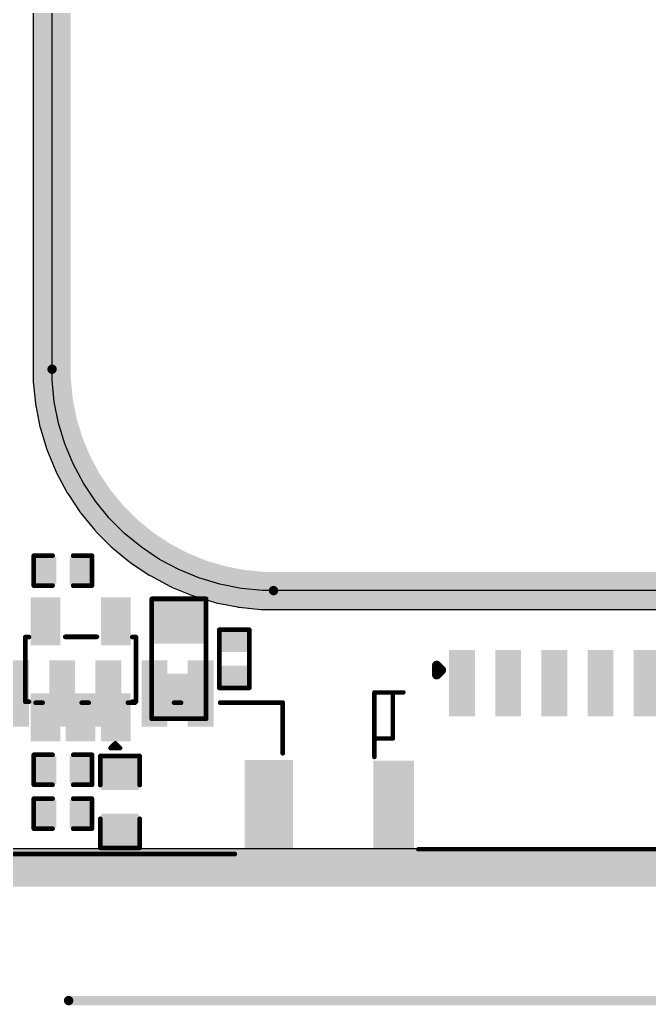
# Model space of a CAD drawing. Header units: inches. Extents: x -5 to 5450, y -4 to 5452.
# Drawn here: x 51.73 to 68.78, y -2.49 to 24.22 of the extents above; entities that cross this region are included whole.
import ezdxf

# ---------------------------------------------------------------- set-up
doc = ezdxf.new("R2010")
doc.units = ezdxf.units.IN
for name, color, linetype in [('Board_outline', 216, 'Continuous'), ('Bottom Layer', 5, 'Continuous'), ('Bottom Overlay', 54, 'Continuous'), ('Bottom Paste', 16, 'Continuous'), ('Bottom Solder', 6, 'Continuous'), ('Dimensions', 6, 'Continuous'), ('Ground', 76, 'Continuous'), ('Multi-Layer', 9, 'Continuous'), ('Power', 16, 'Continuous'), ('Top Layer', 1, 'Continuous'), ('Top Overlay', 2, 'Continuous'), ('Top Paste', 8, 'Continuous'), ('Top Solder', 216, 'Continuous')]:
    doc.layers.add(name, color=color, linetype=linetype)

# ---------------------------------------------------------------- blocks, each defined once
blk = doc.blocks.new('SOT_23_5_B_10')
at = {"layer": 'Bottom Layer'}
for points in [[(-1.85000011, 1.25000004), (-0.74999977, 1.25000004), (-0.74999977, 0.65000124), (-1.85000011, 0.65000124)], [(0.74999977, 1.25000004), (1.85000011, 1.25000004), (1.85000011, 0.65000124), (0.74999977, 0.65000124)], [(-1.85000011, 0.2999994), (-0.74999977, 0.2999994), (-0.74999977, -0.2999994), (-1.85000011, -0.2999994)], [(-1.85000011, -0.65000124), (-0.74999977, -0.65000124), (-0.74999977, -1.25000004), (-1.85000011, -1.25000004)], [(0.74999977, -0.65000124), (1.85000011, -0.65000124), (1.85000011, -1.25000004), (0.74999977, -1.25000004)]]:
    blk.add_hatch(color=5, dxfattribs=at).paths.add_polyline_path(points)
at = {"layer": 'Bottom Paste'}
for points in [[(-1.85000011, 1.25000004), (-0.74999977, 1.25000004), (-0.74999977, 0.65000124), (-1.85000011, 0.65000124)], [(0.74999977, 1.25000004), (1.85000011, 1.25000004), (1.85000011, 0.65000124), (0.74999977, 0.65000124)], [(-1.85000011, 0.2999994), (-0.74999977, 0.2999994), (-0.74999977, -0.2999994), (-1.85000011, -0.2999994)], [(-1.85000011, -0.65000124), (-0.74999977, -0.65000124), (-0.74999977, -1.25000004), (-1.85000011, -1.25000004)], [(0.74999977, -0.65000124), (1.85000011, -0.65000124), (1.85000011, -1.25000004), (0.74999977, -1.25000004)]]:
    blk.add_hatch(color=16, dxfattribs=at).paths.add_polyline_path(points)
at = {"layer": 'Bottom Solder'}
for points in [[(-1.95160011, 1.35160004), (-0.6483997699999999, 1.35160004), (-0.6483997699999999, 0.54840124), (-1.95160011, 0.54840124)], [(0.6483997699999999, 1.35160004), (1.95160011, 1.35160004), (1.95160011, 0.54840124), (0.6483997699999999, 0.54840124)], [(-1.95160011, 0.4015993999999999), (-0.6483997699999999, 0.4015993999999999), (-0.6483997699999999, -0.4015993999999999), (-1.95160011, -0.4015993999999999)], [(-1.95160011, -0.54840124), (-0.6483997699999999, -0.54840124), (-0.6483997699999999, -1.35160004), (-1.95160011, -1.35160004)], [(0.6483997699999999, -0.54840124), (1.95160011, -0.54840124), (1.95160011, -1.35160004), (0.6483997699999999, -1.35160004)]]:
    blk.add_hatch(color=6, dxfattribs=at).paths.add_polyline_path(points)
at = {"layer": 'Bottom Overlay', "const_width": 0.127}
for points in [[(-0.87900256, 1.4986), (-0.87900256, 1.3986002)], [(-0.87900256, 1.4986), (0.8735974400000001, 1.4986)], [(0.8735974400000001, 1.4986), (0.8735974400000001, 1.3986002)], [(0.88000078, 0.41800018), (0.88000078, -0.43999912)], [(-2.1336, -0.8128), (-2.1336, -1.0668)], [(-2.1336, -0.8128), (-2.0066, -0.9397999999999999)], [(-2.0066, -0.9397999999999999), (-2.1336, -1.0668)], [(-0.87900256, -1.3986002), (-0.87900256, -1.4986)], [(0.8735974400000001, -1.3986002), (0.8735974400000001, -1.4986)], [(-0.87900256, -1.4986), (0.8735974400000001, -1.4986)]]:
    blk.add_lwpolyline(points, dxfattribs=at)
at = {"layer": 'Bottom Overlay', "const_width": 0.0635}
for points in [[(-0.9107525599999998, 1.4986, 1), (-0.8472525599999999, 1.4986, 1)], [(-0.9107525599999998, 1.4986, 1), (-0.8472525599999999, 1.4986, 1)], [(-0.9107525599999998, 1.3986002, 1), (-0.8472525599999999, 1.3986002, 1)], [(0.84184744, 1.4986, 1), (0.9053474399999999, 1.4986, 1)], [(0.84184744, 1.4986, 1), (0.9053474399999999, 1.4986, 1)], [(0.84184744, 1.3986002, 1), (0.9053474399999999, 1.3986002, 1)], [(0.84825078, 0.41800018, 1), (0.91175078, 0.41800018, 1)], [(0.84825078, -0.43999912, 1), (0.91175078, -0.43999912, 1)], [(-2.16535, -0.8128, 1), (-2.10185, -0.8128, 1)], [(-2.16535, -0.8128, 1), (-2.10185, -0.8128, 1)], [(-2.16535, -1.0668, 1), (-2.10185, -1.0668, 1)], [(-2.16535, -1.0668, 1), (-2.10185, -1.0668, 1)], [(-2.03835, -0.9397999999999999, 1), (-1.97485, -0.9397999999999999, 1)], [(-2.03835, -0.9397999999999999, 1), (-1.97485, -0.9397999999999999, 1)], [(-0.9107525599999998, -1.3986002, 1), (-0.8472525599999999, -1.3986002, 1)], [(0.84184744, -1.3986002, 1), (0.9053474399999999, -1.3986002, 1)], [(-0.9107525599999998, -1.4986, 1), (-0.8472525599999999, -1.4986, 1)], [(-0.9107525599999998, -1.4986, 1), (-0.8472525599999999, -1.4986, 1)], [(0.84184744, -1.4986, 1), (0.9053474399999999, -1.4986, 1)], [(0.84184744, -1.4986, 1), (0.9053474399999999, -1.4986, 1)]]:
    blk.add_lwpolyline(points, format="xyb", close=True, dxfattribs=at)
blk = doc.blocks.new('RES_0805_B_33')
at = {"layer": 'Bottom Layer'}
for points in [[(-1.524, 0.635), (-0.508, 0.635), (-0.508, -0.635), (-1.524, -0.635)], [(0.508, 0.635), (1.524, 0.635), (1.524, -0.635), (0.508, -0.635)]]:
    blk.add_hatch(color=5, dxfattribs=at).paths.add_polyline_path(points)
at = {"layer": 'Bottom Paste'}
for points in [[(-1.524, 0.635), (-0.508, 0.635), (-0.508, -0.635), (-1.524, -0.635)], [(0.508, 0.635), (1.524, 0.635), (1.524, -0.635), (0.508, -0.635)]]:
    blk.add_hatch(color=16, dxfattribs=at).paths.add_polyline_path(points)
at = {"layer": 'Bottom Solder'}
for points in [[(-1.6256, 0.7366), (-0.4064, 0.7366), (-0.4064, -0.7366), (-1.6256, -0.7366)], [(0.4064, 0.7366), (1.6256, 0.7366), (1.6256, -0.7366), (0.4064, -0.7366)]]:
    blk.add_hatch(color=6, dxfattribs=at).paths.add_polyline_path(points)
at = {"layer": 'Bottom Overlay', "const_width": 0.127}
for points in [[(-1.6256, -0.7366), (-1.6256, 0.7366)], [(1.6256, 0.7366), (-1.6256, 0.7366)], [(1.6256, -0.7366), (1.6256, 0.7366)], [(1.6256, -0.7366), (-1.6256, -0.7366)]]:
    blk.add_lwpolyline(points, dxfattribs=at)
at = {"layer": 'Bottom Overlay', "const_width": 0.0635}
for points in [[(-1.65735, 0.7366, 1), (-1.59385, 0.7366, 1)], [(-1.65735, 0.7366, 1), (-1.59385, 0.7366, 1)], [(1.59385, 0.7366, 1), (1.65735, 0.7366, 1)], [(1.59385, 0.7366, 1), (1.65735, 0.7366, 1)], [(-1.65735, -0.7366, 1), (-1.59385, -0.7366, 1)], [(-1.65735, -0.7366, 1), (-1.59385, -0.7366, 1)], [(1.59385, -0.7366, 1), (1.65735, -0.7366, 1)], [(1.59385, -0.7366, 1), (1.65735, -0.7366, 1)]]:
    blk.add_lwpolyline(points, format="xyb", close=True, dxfattribs=at)
blk = doc.blocks.new('R___0402_B_49')
at = {"layer": 'Bottom Layer'}
for points in [[(-0.2413, 0.3175), (-0.2412999999999999, -0.3175), (-0.6985, -0.3175), (-0.6985, 0.3175)], [(0.6985, 0.3175), (0.6985, -0.3175), (0.2413, -0.3175), (0.2412999999999999, 0.3175)]]:
    blk.add_hatch(color=5, dxfattribs=at).paths.add_polyline_path(points)
at = {"layer": 'Bottom Paste'}
for points in [[(-0.2413, 0.3175), (-0.2412999999999999, -0.3175), (-0.6985, -0.3175), (-0.6985, 0.3175)], [(0.6985, 0.3175), (0.6985, -0.3175), (0.2413, -0.3175), (0.2412999999999999, 0.3175)]]:
    blk.add_hatch(color=16, dxfattribs=at).paths.add_polyline_path(points)
at = {"layer": 'Bottom Solder'}
for points in [[(-0.18629884, 0.37250116), (-0.1862988399999999, -0.37250116), (-0.75350116, -0.37250116), (-0.75350116, 0.37250116)], [(0.75350116, 0.37250116), (0.75350116, -0.37250116), (0.18629884, -0.37250116), (0.1862988399999999, 0.37250116)]]:
    blk.add_hatch(color=6, dxfattribs=at).paths.add_polyline_path(points)
at = {"layer": 'Bottom Overlay'}
for points, const_width in [([(-0.7874, 0.4064), (0.7874, 0.4064)], 0.127), ([(-0.7874, 0.4064), (-0.7874, -0.4064)], 0.127), ([(-0.8128, 0.4318), (0.8128, 0.4318)], 0.0032258), ([(0.7874, 0.4064), (0.7874, -0.4064)], 0.127), ([(-0.7874, -0.4064), (0.7874, -0.4064)], 0.127)]:
    blk.add_lwpolyline(points, dxfattribs=dict(at, const_width=const_width))
for points, const_width in [([(-0.8191499999999999, 0.4064, 1), (-0.7556499999999999, 0.4064, 1)], 0.0635), ([(-0.8191499999999999, 0.4064, 1), (-0.7556499999999999, 0.4064, 1)], 0.0635), ([(-0.81360518, 0.4318, 1), (-0.8119948199999999, 0.4318, 1)], 0.0016129), ([(0.7556499999999999, 0.4064, 1), (0.8191499999999999, 0.4064, 1)], 0.0635), ([(0.7556499999999999, 0.4064, 1), (0.8191499999999999, 0.4064, 1)], 0.0635), ([(0.8119948199999999, 0.4318, 1), (0.81360518, 0.4318, 1)], 0.0016129), ([(-0.8191499999999999, -0.4064, 1), (-0.7556499999999999, -0.4064, 1)], 0.0635), ([(-0.8191499999999999, -0.4064, 1), (-0.7556499999999999, -0.4064, 1)], 0.0635), ([(0.7556499999999999, -0.4064, 1), (0.8191499999999999, -0.4064, 1)], 0.0635), ([(0.7556499999999999, -0.4064, 1), (0.8191499999999999, -0.4064, 1)], 0.0635)]:
    blk.add_lwpolyline(points, format="xyb", close=True, dxfattribs=dict(at, const_width=const_width))
blk = doc.blocks.new('SM06B_GHS_TB_LF__SN__147')
at = {"layer": 'Top Layer'}
for points in [[(-3.4254694, 2.5994233), (-2.8254706, 2.5994233), (-2.8254706, 0.8994266999999999), (-3.4254694, 0.8994266999999999)], [(-2.1755354, 2.5994233), (-1.5755366, 2.5994233), (-1.5755366, 0.8994266999999999), (-2.1755354, 0.8994266999999999)], [(-0.9253473999999999, 2.5994233), (-0.3253486, 2.5994233), (-0.3253486, 0.8994266999999999), (-0.9253473999999999, 0.8994266999999999)], [(0.3245866, 2.5994233), (0.9245854, 2.5994233), (0.9245854, 0.8994266999999999), (0.3245866, 0.8994266999999999)], [(1.5745206, 2.5994233), (2.1745194, 2.5994233), (2.1745194, 0.8994266999999999), (1.5745206, 0.8994266999999999)], [(2.8244546, 2.5994233), (3.4244534, 2.5994233), (3.4244534, 0.8994266999999999), (2.8244546, 0.8994266999999999)], [(-5.474589, -0.3989197), (-4.474590999999999, -0.3989197), (-4.474590999999999, -3.0989143), (-5.474589, -3.0989143)], [(4.474590999999999, -0.3994277), (5.474589, -0.3994277), (5.474589, -3.0994223), (4.474590999999999, -3.0994223)]]:
    blk.add_hatch(color=1, dxfattribs=at).paths.add_polyline_path(points)
at = {"layer": 'Top Paste'}
for points in [[(-3.4254694, 2.5994233), (-2.8254706, 2.5994233), (-2.8254706, 0.8994266999999999), (-3.4254694, 0.8994266999999999)], [(-2.1755354, 2.5994233), (-1.5755366, 2.5994233), (-1.5755366, 0.8994266999999999), (-2.1755354, 0.8994266999999999)], [(-0.9253473999999999, 2.5994233), (-0.3253486, 2.5994233), (-0.3253486, 0.8994266999999999), (-0.9253473999999999, 0.8994266999999999)], [(0.3245866, 2.5994233), (0.9245854, 2.5994233), (0.9245854, 0.8994266999999999), (0.3245866, 0.8994266999999999)], [(1.5745206, 2.5994233), (2.1745194, 2.5994233), (2.1745194, 0.8994266999999999), (1.5745206, 0.8994266999999999)], [(2.8244546, 2.5994233), (3.4244534, 2.5994233), (3.4244534, 0.8994266999999999), (2.8244546, 0.8994266999999999)], [(-5.474589, -0.3989197), (-4.474590999999999, -0.3989197), (-4.474590999999999, -3.0989143), (-5.474589, -3.0989143)], [(4.474590999999999, -0.3994277), (5.474589, -0.3994277), (5.474589, -3.0994223), (4.474590999999999, -3.0994223)]]:
    blk.add_hatch(color=8, dxfattribs=at).paths.add_polyline_path(points)
at = {"layer": 'Top Solder'}
for points in [[(-3.4762694, 2.6502233), (-2.7746706, 2.6502233), (-2.7746706, 0.8486267000000001), (-3.4762694, 0.8486267000000001)], [(-2.2263354, 2.6502233), (-1.5247366, 2.6502233), (-1.5247366, 0.8486267000000001), (-2.2263354, 0.8486267000000001)], [(-0.9761473999999999, 2.6502233), (-0.2745486, 2.6502233), (-0.2745486, 0.8486267000000001), (-0.9761473999999999, 0.8486267000000001)], [(0.2737866, 2.6502233), (0.9753853999999998, 2.6502233), (0.9753853999999998, 0.8486267000000001), (0.2737866, 0.8486267000000001)], [(1.5237206, 2.6502233), (2.2253194, 2.6502233), (2.2253194, 0.8486267000000001), (1.5237206, 0.8486267000000001)], [(2.7736546, 2.6502233), (3.4752534, 2.6502233), (3.4752534, 0.8486267000000001), (2.7736546, 0.8486267000000001)], [(-5.525389, -0.3481197), (-4.423791, -0.3481197), (-4.423791, -3.1497143), (-5.525389, -3.1497143)], [(4.423791, -0.3486277), (5.525389, -0.3486277), (5.525389, -3.1502223), (4.423791, -3.1502223)]]:
    blk.add_hatch(color=216, dxfattribs=at).paths.add_polyline_path(points)
at = {"layer": 'Top Overlay'}
for points, const_width in [([(-3.811269999999999, 2.232025), (-3.68427, 2.105025)], 0.254), ([(-3.811269999999999, 1.978025), (-3.811269999999999, 2.232025)], 0.254), ([(-3.811269999999999, 1.978025), (-3.68427, 2.105025)], 0.254), ([(-5.500116, 1.499997), (-5.5000144, -0.2499868)], 0.1199896), ([(-5.500116, 1.499997), (-4.713478, 1.499997)], 0.1199896), ([(-5.0000154, 0.2499868), (-5.0000154, 1.499997)], 0.1199896), ([(4.7499524, 1.499997), (5.4999636, 1.499997)], 0.1199896), ([(4.999964599999999, 0.2499868), (4.999964599999999, 1.499997)], 0.1199896), ([(5.4999636, -0.2500122), (5.4999636, 1.499997)], 0.1199896), ([(-5.4635146, 0.2499868), (-5.0000154, 0.2499868)], 0.1199896), ([(4.999964599999999, 0.2499868), (5.4999636, 0.2499868)], 0.1199896), ([(-4.3100752, -2.7500072), (-0.4500372, -2.7500072)], 0.1199896), ([(-0.4500372, -2.7500072), (4.3100244, -2.7500072)], 0.1199896)]:
    blk.add_lwpolyline(points, dxfattribs=dict(at, const_width=const_width))
for points, const_width in [([(-3.874769999999999, 2.232025, 1), (-3.74777, 2.232025, 1)], 0.127), ([(-3.874769999999999, 2.232025, 1), (-3.74777, 2.232025, 1)], 0.127), ([(-3.74777, 2.105025, 1), (-3.62077, 2.105025, 1)], 0.127), ([(-3.74777, 2.105025, 1), (-3.62077, 2.105025, 1)], 0.127), ([(-3.874769999999999, 1.978025, 1), (-3.74777, 1.978025, 1)], 0.127), ([(-3.874769999999999, 1.978025, 1), (-3.74777, 1.978025, 1)], 0.127), ([(-5.530113399999999, 1.499997, 1), (-5.470118599999999, 1.499997, 1)], 0.0599948), ([(-5.530113399999999, 1.499997, 1), (-5.470118599999999, 1.499997, 1)], 0.0599948), ([(-5.0300128, 1.499997, 1), (-4.970018, 1.499997, 1)], 0.0599948), ([(-4.743475399999999, 1.499997, 1), (-4.683480599999999, 1.499997, 1)], 0.0599948), ([(4.719955, 1.499997, 1), (4.7799498, 1.499997, 1)], 0.0599948), ([(4.9699672, 1.499997, 1), (5.029962, 1.499997, 1)], 0.0599948), ([(5.469966199999999, 1.499997, 1), (5.529960999999999, 1.499997, 1)], 0.0599948), ([(5.469966199999999, 1.499997, 1), (5.529960999999999, 1.499997, 1)], 0.0599948), ([(-5.493512, 0.2499868, 1), (-5.4335172, 0.2499868, 1)], 0.0599948), ([(-5.0300128, 0.2499868, 1), (-4.970018, 0.2499868, 1)], 0.0599948), ([(-5.0300128, 0.2499868, 1), (-4.970018, 0.2499868, 1)], 0.0599948), ([(4.9699672, 0.2499868, 1), (5.029962, 0.2499868, 1)], 0.0599948), ([(4.9699672, 0.2499868, 1), (5.029962, 0.2499868, 1)], 0.0599948), ([(5.469966199999999, 0.2499868, 1), (5.529960999999999, 0.2499868, 1)], 0.0599948), ([(-5.5300118, -0.2499868, 1), (-5.470016999999999, -0.2499868, 1)], 0.0599948), ([(5.469966199999999, -0.2500122, 1), (5.529960999999999, -0.2500122, 1)], 0.0599948), ([(-4.340072599999999, -2.7500072, 1), (-4.2800778, -2.7500072, 1)], 0.0599948), ([(-0.4800346, -2.7500072, 1), (-0.4200398, -2.7500072, 1)], 0.0599948), ([(-0.4800346, -2.7500072, 1), (-0.4200398, -2.7500072, 1)], 0.0599948), ([(4.280027, -2.7500072, 1), (4.3400218, -2.7500072, 1)], 0.0599948)]:
    blk.add_lwpolyline(points, format="xyb", close=True, dxfattribs=dict(at, const_width=const_width))
blk = doc.blocks.new('SM08B_GHS_TB_LF__SN__158')
at = {"layer": 'Top Layer'}
for points in [[(-4.6751494, 2.4499443), (-4.0751506, 2.4499443), (-4.0751506, 0.7499477), (-4.6751494, 0.7499477)], [(-3.4252154, 2.4499443), (-2.8252166, 2.4499443), (-2.8252166, 0.7499477), (-3.4252154, 0.7499477)], [(-2.1750274, 2.4499443), (-1.5750286, 2.4499443), (-1.5750286, 0.7499477), (-2.1750274, 0.7499477)], [(-0.9250934, 2.4499443), (-0.3250946, 2.4499443), (-0.3250946, 0.7499477), (-0.9250934, 0.7499477)], [(0.3248406, 2.4499443), (0.9248393999999999, 2.4499443), (0.9248393999999999, 0.7499477), (0.3248406, 0.7499477)], [(1.5747746, 2.4499443), (2.1747734, 2.4499443), (2.1747734, 0.7499477), (1.5747746, 0.7499477)], [(2.8249626, 2.4499443), (3.424961399999999, 2.4499443), (3.424961399999999, 0.7499477), (2.8249626, 0.7499477)], [(4.0748966, 2.4499443), (4.6748954, 2.4499443), (4.6748954, 0.7499477), (4.0748966, 0.7499477)], [(-6.830034599999999, -0.2499487), (-5.6200294, -0.2499487), (-5.6200294, -2.9499433), (-6.830034599999999, -2.9499433)], [(5.6200294, -0.2499487), (6.830034599999999, -0.2499487), (6.830034599999999, -2.9499433), (5.6200294, -2.9499433)]]:
    blk.add_hatch(color=1, dxfattribs=at).paths.add_polyline_path(points)
at = {"layer": 'Top Paste'}
for points in [[(-4.6751494, 2.4499443), (-4.0751506, 2.4499443), (-4.0751506, 0.7499477), (-4.6751494, 0.7499477)], [(-3.4252154, 2.4499443), (-2.8252166, 2.4499443), (-2.8252166, 0.7499477), (-3.4252154, 0.7499477)], [(-2.1750274, 2.4499443), (-1.5750286, 2.4499443), (-1.5750286, 0.7499477), (-2.1750274, 0.7499477)], [(-0.9250934, 2.4499443), (-0.3250946, 2.4499443), (-0.3250946, 0.7499477), (-0.9250934, 0.7499477)], [(0.3248406, 2.4499443), (0.9248393999999999, 2.4499443), (0.9248393999999999, 0.7499477), (0.3248406, 0.7499477)], [(1.5747746, 2.4499443), (2.1747734, 2.4499443), (2.1747734, 0.7499477), (1.5747746, 0.7499477)], [(2.8249626, 2.4499443), (3.424961399999999, 2.4499443), (3.424961399999999, 0.7499477), (2.8249626, 0.7499477)], [(4.0748966, 2.4499443), (4.6748954, 2.4499443), (4.6748954, 0.7499477), (4.0748966, 0.7499477)], [(-6.830034599999999, -0.2499487), (-5.6200294, -0.2499487), (-5.6200294, -2.9499433), (-6.830034599999999, -2.9499433)], [(5.6200294, -0.2499487), (6.830034599999999, -0.2499487), (6.830034599999999, -2.9499433), (5.6200294, -2.9499433)]]:
    blk.add_hatch(color=8, dxfattribs=at).paths.add_polyline_path(points)
at = {"layer": 'Top Solder'}
for points in [[(-4.725162, 2.4999569), (-4.025138, 2.4999569), (-4.025138, 0.6999351), (-4.725162, 0.6999351)], [(-3.475228, 2.4999569), (-2.775204, 2.4999569), (-2.775204, 0.6999351), (-3.475228, 0.6999351)], [(-2.22504, 2.4999569), (-1.525016, 2.4999569), (-1.525016, 0.6999351), (-2.22504, 0.6999351)], [(-0.9751059999999999, 2.4999569), (-0.275082, 2.4999569), (-0.275082, 0.6999351), (-0.9751059999999999, 0.6999351)], [(0.274828, 2.4999569), (0.9748519999999998, 2.4999569), (0.9748519999999998, 0.6999351), (0.274828, 0.6999351)], [(1.524762, 2.4999569), (2.224786, 2.4999569), (2.224786, 0.6999351), (1.524762, 0.6999351)], [(2.77495, 2.4999569), (3.474974, 2.4999569), (3.474974, 0.6999351), (2.77495, 0.6999351)], [(4.024883999999999, 2.4999569), (4.724907999999999, 2.4999569), (4.724907999999999, 0.6999351), (4.024883999999999, 0.6999351)], [(-6.8800472, -0.1999361), (-5.570016799999999, -0.1999361), (-5.570016799999999, -2.9999559), (-6.8800472, -2.9999559)], [(5.570016799999999, -0.1999361), (6.8800472, -0.1999361), (6.8800472, -2.9999559), (5.570016799999999, -2.9999559)]]:
    blk.add_hatch(color=216, dxfattribs=at).paths.add_polyline_path(points)
at = {"layer": 'Top Overlay'}
for points, const_width in [([(-5.082032, 2.108454), (-4.955032, 1.981454)], 0.254), ([(-5.082032, 1.854454), (-5.082032, 2.108454)], 0.254), ([(-5.082032, 1.854454), (-4.955032, 1.981454)], 0.254), ([(-6.650101, -0.0188976), (-6.650101, 1.3499338)], 0.12739878), ([(-6.650101, 1.3499338), (-4.906289399999999, 1.3499338)], 0.12739878), ([(-3.8440106, 1.3499338), (-3.6562792, 1.3499338)], 0.12739878), ([(-2.5940004, 1.3499338), (-2.4062944, 1.3499338)], 0.12739878), ([(-1.3440156, 1.3499338), (-1.1562842, 1.3499338)], 0.12739878), ([(-0.0940054, 1.3499338), (0.0937006, 1.3499338)], 0.12739878), ([(1.1559794, 1.3499338), (1.3437108, 1.3499338)], 0.12739878), ([(2.4059896, 1.3499338), (2.593721, 1.3499338)], 0.12739878), ([(3.6559998, 1.3499338), (3.8437058, 1.3499338)], 0.12739878), ([(4.905984599999999, 1.3499338), (6.599859799999999, 1.3499338)], 0.12739878), ([(6.599859799999999, -0.0188976), (6.599859799999999, 1.3499338)], 0.12739878), ([(-5.389016399999999, -2.750058), (5.2998624, -2.750058)], 0.12739878)]:
    blk.add_lwpolyline(points, dxfattribs=dict(at, const_width=const_width))
for points, const_width in [([(-5.145532, 2.108454, 1), (-5.018532, 2.108454, 1)], 0.127), ([(-5.145532, 2.108454, 1), (-5.018532, 2.108454, 1)], 0.127), ([(-5.145532, 1.854454, 1), (-5.018532, 1.854454, 1)], 0.127), ([(-5.145532, 1.854454, 1), (-5.018532, 1.854454, 1)], 0.127), ([(-5.018532, 1.981454, 1), (-4.891532, 1.981454, 1)], 0.127), ([(-5.018532, 1.981454, 1), (-4.891532, 1.981454, 1)], 0.127), ([(-6.681950059999999, 1.3499338, 1), (-6.61825194, 1.3499338, 1)], 0.06369812), ([(-6.681950059999999, 1.3499338, 1), (-6.61825194, 1.3499338, 1)], 0.06369812), ([(-4.938138459999999, 1.3499338, 1), (-4.87444034, 1.3499338, 1)], 0.06369812), ([(-3.87585966, 1.3499338, 1), (-3.81216154, 1.3499338, 1)], 0.06369812), ([(-3.68812826, 1.3499338, 1), (-3.624430139999999, 1.3499338, 1)], 0.06369812), ([(-2.62584946, 1.3499338, 1), (-2.56215134, 1.3499338, 1)], 0.06369812), ([(-2.43814346, 1.3499338, 1), (-2.37444534, 1.3499338, 1)], 0.06369812), ([(-1.37586466, 1.3499338, 1), (-1.31216654, 1.3499338, 1)], 0.06369812), ([(-1.18813326, 1.3499338, 1), (-1.12443514, 1.3499338, 1)], 0.06369812), ([(-0.12585446, 1.3499338, 1), (-0.06215634, 1.3499338, 1)], 0.06369812), ([(0.06185154, 1.3499338, 1), (0.12554966, 1.3499338, 1)], 0.06369812), ([(1.12413034, 1.3499338, 1), (1.18782846, 1.3499338, 1)], 0.06369812), ([(1.31186174, 1.3499338, 1), (1.37555986, 1.3499338, 1)], 0.06369812), ([(2.37414054, 1.3499338, 1), (2.43783866, 1.3499338, 1)], 0.06369812), ([(2.56187194, 1.3499338, 1), (2.62557006, 1.3499338, 1)], 0.06369812), ([(3.62415074, 1.3499338, 1), (3.68784886, 1.3499338, 1)], 0.06369812), ([(3.81185674, 1.3499338, 1), (3.875554859999999, 1.3499338, 1)], 0.06369812), ([(4.87413554, 1.3499338, 1), (4.93783366, 1.3499338, 1)], 0.06369812), ([(6.56801074, 1.3499338, 1), (6.63170886, 1.3499338, 1)], 0.06369812), ([(6.56801074, 1.3499338, 1), (6.63170886, 1.3499338, 1)], 0.06369812), ([(-6.681950059999999, -0.0188976, 1), (-6.61825194, -0.0188976, 1)], 0.06369812), ([(6.56801074, -0.0188976, 1), (6.63170886, -0.0188976, 1)], 0.06369812), ([(-5.42086546, -2.750058, 1), (-5.357167339999999, -2.750058, 1)], 0.06369812), ([(5.26801334, -2.750058, 1), (5.33171146, -2.750058, 1)], 0.06369812)]:
    blk.add_lwpolyline(points, format="xyb", close=True, dxfattribs=dict(at, const_width=const_width))
blk = doc.blocks.new('C___0402_B_179')
at = {"layer": 'Bottom Layer'}
for points in [[(-0.2413, 0.3175), (-0.2412999999999999, -0.3175), (-0.6985, -0.3175), (-0.6985, 0.3175)], [(0.6985, 0.3175), (0.6985, -0.3175), (0.2413, -0.3175), (0.2412999999999999, 0.3175)]]:
    blk.add_hatch(color=5, dxfattribs=at).paths.add_polyline_path(points)
at = {"layer": 'Bottom Paste'}
for points in [[(-0.2413, 0.3175), (-0.2412999999999999, -0.3175), (-0.6985, -0.3175), (-0.6985, 0.3175)], [(0.6985, 0.3175), (0.6985, -0.3175), (0.2413, -0.3175), (0.2412999999999999, 0.3175)]]:
    blk.add_hatch(color=16, dxfattribs=at).paths.add_polyline_path(points)
at = {"layer": 'Bottom Solder'}
for points in [[(-0.18130012, 0.37749988), (-0.18130012, -0.37749988), (-0.7584998799999999, -0.37749988), (-0.7584998799999999, 0.37749988)], [(0.7584998799999999, 0.37749988), (0.7584998799999999, -0.37749988), (0.18130012, -0.37749988), (0.18130012, 0.37749988)]]:
    blk.add_hatch(color=6, dxfattribs=at).paths.add_polyline_path(points)
at = {"layer": 'Bottom Overlay', "const_width": 0.127}
for points in [[(-0.7874, 0.4064), (-0.7874, -0.4064)], [(-0.2794, 0.4064), (-0.7874, 0.4064)], [(0.7874, 0.4064), (0.2794, 0.4064)], [(0.7874, 0.4064), (0.7874, -0.4064)], [(-0.2794, -0.4064), (-0.7874, -0.4064)], [(0.7874, -0.4064), (0.2794, -0.4064)]]:
    blk.add_lwpolyline(points, dxfattribs=at)
at = {"layer": 'Bottom Overlay', "const_width": 0.0635}
for points in [[(-0.8191499999999999, 0.4064, 1), (-0.7556499999999999, 0.4064, 1)], [(-0.8191499999999999, 0.4064, 1), (-0.7556499999999999, 0.4064, 1)], [(-0.31115, 0.4064, 1), (-0.24765, 0.4064, 1)], [(0.24765, 0.4064, 1), (0.31115, 0.4064, 1)], [(0.7556499999999999, 0.4064, 1), (0.8191499999999999, 0.4064, 1)], [(0.7556499999999999, 0.4064, 1), (0.8191499999999999, 0.4064, 1)], [(-0.8191499999999999, -0.4064, 1), (-0.7556499999999999, -0.4064, 1)], [(-0.8191499999999999, -0.4064, 1), (-0.7556499999999999, -0.4064, 1)], [(-0.31115, -0.4064, 1), (-0.24765, -0.4064, 1)], [(0.24765, -0.4064, 1), (0.31115, -0.4064, 1)], [(0.7556499999999999, -0.4064, 1), (0.8191499999999999, -0.4064, 1)], [(0.7556499999999999, -0.4064, 1), (0.8191499999999999, -0.4064, 1)]]:
    blk.add_lwpolyline(points, format="xyb", close=True, dxfattribs=at)
blk = doc.blocks.new('C___0402_B_180')
at = {"layer": 'Bottom Layer'}
for points in [[(-0.2413, 0.3175), (-0.2412999999999999, -0.3175), (-0.6985, -0.3175), (-0.6985, 0.3175)], [(0.6985, 0.3175), (0.6985, -0.3175), (0.2413, -0.3175), (0.2412999999999999, 0.3175)]]:
    blk.add_hatch(color=5, dxfattribs=at).paths.add_polyline_path(points)
at = {"layer": 'Bottom Paste'}
for points in [[(-0.2413, 0.3175), (-0.2412999999999999, -0.3175), (-0.6985, -0.3175), (-0.6985, 0.3175)], [(0.6985, 0.3175), (0.6985, -0.3175), (0.2413, -0.3175), (0.2412999999999999, 0.3175)]]:
    blk.add_hatch(color=16, dxfattribs=at).paths.add_polyline_path(points)
at = {"layer": 'Bottom Solder'}
for points in [[(-0.18130012, 0.37749988), (-0.18130012, -0.37749988), (-0.7584998799999999, -0.37749988), (-0.7584998799999999, 0.37749988)], [(0.7584998799999999, 0.37749988), (0.7584998799999999, -0.37749988), (0.18130012, -0.37749988), (0.18130012, 0.37749988)]]:
    blk.add_hatch(color=6, dxfattribs=at).paths.add_polyline_path(points)
at = {"layer": 'Bottom Overlay', "const_width": 0.127}
for points in [[(-0.7874, 0.4064), (-0.7874, -0.4064)], [(-0.2794, 0.4064), (-0.7874, 0.4064)], [(0.7874, 0.4064), (0.2794, 0.4064)], [(0.7874, 0.4064), (0.7874, -0.4064)], [(-0.2794, -0.4064), (-0.7874, -0.4064)], [(0.7874, -0.4064), (0.2794, -0.4064)]]:
    blk.add_lwpolyline(points, dxfattribs=at)
at = {"layer": 'Bottom Overlay', "const_width": 0.0635}
for points in [[(-0.8191499999999999, 0.4064, 1), (-0.7556499999999999, 0.4064, 1)], [(-0.8191499999999999, 0.4064, 1), (-0.7556499999999999, 0.4064, 1)], [(-0.31115, 0.4064, 1), (-0.24765, 0.4064, 1)], [(0.24765, 0.4064, 1), (0.31115, 0.4064, 1)], [(0.7556499999999999, 0.4064, 1), (0.8191499999999999, 0.4064, 1)], [(0.7556499999999999, 0.4064, 1), (0.8191499999999999, 0.4064, 1)], [(-0.8191499999999999, -0.4064, 1), (-0.7556499999999999, -0.4064, 1)], [(-0.8191499999999999, -0.4064, 1), (-0.7556499999999999, -0.4064, 1)], [(-0.31115, -0.4064, 1), (-0.24765, -0.4064, 1)], [(0.24765, -0.4064, 1), (0.31115, -0.4064, 1)], [(0.7556499999999999, -0.4064, 1), (0.8191499999999999, -0.4064, 1)], [(0.7556499999999999, -0.4064, 1), (0.8191499999999999, -0.4064, 1)]]:
    blk.add_lwpolyline(points, format="xyb", close=True, dxfattribs=at)
blk = doc.blocks.new('____0402_B_181')
at = {"layer": 'Bottom Layer'}
for points in [[(-0.2413, 0.3175), (-0.2412999999999999, -0.3175), (-0.6985, -0.3175), (-0.6985, 0.3175)], [(0.6985, 0.3175), (0.6985, -0.3175), (0.2413, -0.3175), (0.2412999999999999, 0.3175)]]:
    blk.add_hatch(color=5, dxfattribs=at).paths.add_polyline_path(points)
at = {"layer": 'Bottom Paste'}
for points in [[(-0.2413, 0.3175), (-0.2412999999999999, -0.3175), (-0.6985, -0.3175), (-0.6985, 0.3175)], [(0.6985, 0.3175), (0.6985, -0.3175), (0.2413, -0.3175), (0.2412999999999999, 0.3175)]]:
    blk.add_hatch(color=16, dxfattribs=at).paths.add_polyline_path(points)
at = {"layer": 'Bottom Solder'}
for points in [[(-0.18130012, 0.37749988), (-0.18130012, -0.37749988), (-0.7584998799999999, -0.37749988), (-0.7584998799999999, 0.37749988)], [(0.7584998799999999, 0.37749988), (0.7584998799999999, -0.37749988), (0.18130012, -0.37749988), (0.18130012, 0.37749988)]]:
    blk.add_hatch(color=6, dxfattribs=at).paths.add_polyline_path(points)
at = {"layer": 'Bottom Overlay', "const_width": 0.127}
for points in [[(-0.2794, 0.4064), (-0.7874, 0.4064)], [(-0.7874, 0.4064), (-0.7874, -0.4064)], [(0.7874, 0.4064), (0.2794, 0.4064)], [(0.7874, 0.4064), (0.7874, -0.4064)], [(-0.2794, -0.4064), (-0.7874, -0.4064)], [(0.7874, -0.4064), (0.2794, -0.4064)]]:
    blk.add_lwpolyline(points, dxfattribs=at)
at = {"layer": 'Bottom Overlay', "const_width": 0.0635}
for points in [[(-0.8191499999999999, 0.4064, 1), (-0.7556499999999999, 0.4064, 1)], [(-0.8191499999999999, 0.4064, 1), (-0.7556499999999999, 0.4064, 1)], [(-0.31115, 0.4064, 1), (-0.24765, 0.4064, 1)], [(0.24765, 0.4064, 1), (0.31115, 0.4064, 1)], [(0.7556499999999999, 0.4064, 1), (0.8191499999999999, 0.4064, 1)], [(0.7556499999999999, 0.4064, 1), (0.8191499999999999, 0.4064, 1)], [(-0.8191499999999999, -0.4064, 1), (-0.7556499999999999, -0.4064, 1)], [(-0.8191499999999999, -0.4064, 1), (-0.7556499999999999, -0.4064, 1)], [(-0.31115, -0.4064, 1), (-0.24765, -0.4064, 1)], [(0.24765, -0.4064, 1), (0.31115, -0.4064, 1)], [(0.7556499999999999, -0.4064, 1), (0.8191499999999999, -0.4064, 1)], [(0.7556499999999999, -0.4064, 1), (0.8191499999999999, -0.4064, 1)]]:
    blk.add_lwpolyline(points, format="xyb", close=True, dxfattribs=at)
blk = doc.blocks.new('C___0603_B_182')
at = {"layer": 'Bottom Layer'}
for points in [[(-1.143, -0.4445), (-1.143, 0.4445), (-0.3810000000000001, 0.4445), (-0.3809999999999999, -0.4445)], [(0.3810000000000001, -0.4445), (0.3809999999999999, 0.4445), (1.143, 0.4445), (1.143, -0.4445)]]:
    blk.add_hatch(color=5, dxfattribs=at).paths.add_polyline_path(points)
at = {"layer": 'Bottom Paste'}
for points in [[(-1.143, -0.4445), (-1.143, 0.4445), (-0.3810000000000001, 0.4445), (-0.3809999999999999, -0.4445)], [(0.3810000000000001, -0.4445), (0.3809999999999999, 0.4445), (1.143, 0.4445), (1.143, -0.4445)]]:
    blk.add_hatch(color=16, dxfattribs=at).paths.add_polyline_path(points)
at = {"layer": 'Bottom Solder'}
for points in [[(-1.20299988, -0.50449988), (-1.20299988, 0.5044998799999999), (-0.3210001200000001, 0.50449988), (-0.3210001199999999, -0.5044998799999999)], [(0.3210001200000001, -0.50449988), (0.3210001199999999, 0.5044998799999999), (1.20299988, 0.50449988), (1.20299988, -0.5044998799999999)]]:
    blk.add_hatch(color=6, dxfattribs=at).paths.add_polyline_path(points)
at = {"layer": 'Bottom Overlay', "const_width": 0.127}
for points in [[(-1.2446, -0.5334), (-1.2446, 0.5334)], [(-0.4571999999999999, 0.5334), (-1.2446, 0.5334)], [(1.2446, 0.5334), (0.4571999999999999, 0.5334)], [(1.2446, -0.5334), (1.2446, 0.5334)], [(-0.4571999999999999, -0.5334), (-1.2446, -0.5334)], [(1.2446, -0.5334), (0.4571999999999999, -0.5334)]]:
    blk.add_lwpolyline(points, dxfattribs=at)
at = {"layer": 'Bottom Overlay', "const_width": 0.0635}
for points in [[(-1.27635, 0.5334, 1), (-1.21285, 0.5334, 1)], [(-1.27635, 0.5334, 1), (-1.21285, 0.5334, 1)], [(-0.4889499999999999, 0.5334, 1), (-0.42545, 0.5334, 1)], [(0.42545, 0.5334, 1), (0.4889499999999999, 0.5334, 1)], [(1.21285, 0.5334, 1), (1.27635, 0.5334, 1)], [(1.21285, 0.5334, 1), (1.27635, 0.5334, 1)], [(-1.27635, -0.5334, 1), (-1.21285, -0.5334, 1)], [(-1.27635, -0.5334, 1), (-1.21285, -0.5334, 1)], [(-0.4889499999999999, -0.5334, 1), (-0.42545, -0.5334, 1)], [(0.42545, -0.5334, 1), (0.4889499999999999, -0.5334, 1)], [(1.21285, -0.5334, 1), (1.27635, -0.5334, 1)], [(1.21285, -0.5334, 1), (1.27635, -0.5334, 1)]]:
    blk.add_lwpolyline(points, format="xyb", close=True, dxfattribs=at)

msp = doc.modelspace()

# ---------------------------------------------------------------- linework, layer by layer
at = {"layer": 'Board_outline', "const_width": 0.254}
for points in [[(52.60288692, 14.74878178), (52.60288692, 25.72561784)], [(58.60288761999999, 8.748781079999999), (69.57972368, 8.748781079999999)], [(12.32969086, 1.23720098), (84.3296891, 1.23720098)], [(12.32969086, 1.23720098), (84.3296891, 1.23720098)]]:
    msp.add_lwpolyline(points, dxfattribs=at)
at = {"layer": 'Board_outline', "const_width": 0.127}
for points in [[(52.53938692, 14.74878178, 1), (52.66638691999999, 14.74878178, 1)], [(52.53938692, 14.74878178, 1), (52.66638691999999, 14.74878178, 1)], [(58.53938761999999, 8.748781079999999, 1), (58.66638761999999, 8.748781079999999, 1)], [(58.53938761999999, 8.748781079999999, 1), (58.66638761999999, 8.748781079999999, 1)]]:
    msp.add_lwpolyline(points, format="xyb", close=True, dxfattribs=at)
at = {"layer": 'Board_outline', "const_width": 0.254}
msp.add_lwpolyline([(58.60288761999999, 8.748781079999999, -0.4142135623730951), (52.60288692, 14.74878178)], format="xyb", dxfattribs=at)
at = {"layer": 'Dimensions'}
for p, q in [((52.60288692, 14.74878178), (52.60288946, 25.72561784)), ((52.60288946, 14.74877924), (52.60288692, 14.74878178)), ((52.60288946, 14.45401732), (52.60288946, 14.74877924)), ((52.66067192, 13.8673332), (52.60288946, 14.45401732)), ((52.77568058, 13.2891403), (52.66067192, 13.8673332)), ((52.94681054, 12.72500122), (52.77568058, 13.2891403)), ((53.1724108, 12.1803541), (52.94681054, 12.72500122)), ((53.45030965999999, 11.6604415), (53.1724108, 12.1803541)), ((53.77782996, 11.1702723), (53.45030965999999, 11.6604415)), ((54.15181955999999, 10.71456582), (53.77782996, 11.1702723)), ((54.5686742, 10.29771118), (54.15181955999999, 10.71456582)), ((55.02438067999999, 9.923721579999999), (54.5686742, 10.29771118)), ((55.51454988, 9.596201279999999), (55.02438067999999, 9.923721579999999)), ((56.03446247999999, 9.318302419999998), (55.51454988, 9.596201279999999)), ((56.5791096, 9.092702159999998), (56.03446247999999, 9.318302419999998)), ((57.14324867999999, 8.9215722), (56.5791096, 9.092702159999998)), ((57.72144158, 8.806563539999999), (57.14324867999999, 8.9215722)), ((58.3081257, 8.748781079999999), (57.72144158, 8.806563539999999)), ((58.60288761999999, 8.748781079999999), (58.3081257, 8.748781079999999)), ((69.57972368, 8.748781079999999), (58.60288761999999, 8.748781079999999))]:
    msp.add_line(p, q, dxfattribs=at)
at = {"layer": 'Ground'}
for p, q in [((52.09243074, 25.72561784), (52.09242819999999, 14.74878178)), ((52.09242819999999, 14.74878178), (52.09243074, 14.74875638)), ((52.09243074, 14.74875638), (52.09243074, 14.45401732)), ((52.09243074, 14.45401732), (52.09488946, 14.42905674)), ((52.09488946, 14.42905674), (52.09488946, 14.4039844)), ((52.09488946, 14.4039844), (52.15267192, 13.81730028)), ((52.15267192, 13.81730028), (52.15756142, 13.79272324)), ((52.15756142, 13.79272324), (52.16002013999999, 13.76774742)), ((52.16002013999999, 13.76774742), (52.27503134, 13.18955452)), ((52.27503134, 13.18955452), (52.28231097999999, 13.1655566)), ((52.28231097999999, 13.1655566), (52.28720302, 13.14096178)), ((52.28720302, 13.14096178), (52.45833297999999, 12.5768227)), ((52.45833297999999, 12.5768227), (52.46792909999999, 12.5536579)), ((52.46792909999999, 12.5536579), (52.47520874, 12.52965744)), ((52.47520874, 12.52965744), (52.700809, 11.98501032)), ((52.700809, 11.98501032), (52.71262508, 11.96290216)), ((52.71262508, 11.96290216), (52.72222628, 11.93972466)), ((52.72222628, 11.93972466), (53.00012514, 11.41981206)), ((53.00012514, 11.41981206), (53.01405704, 11.3989612)), ((53.01405704, 11.3989612), (53.02587819999999, 11.37684542)), ((53.02587819999999, 11.37684542), (53.3533985, 10.88667622)), ((53.3533985, 10.88667622), (53.36930905999999, 10.8672884)), ((53.36930905999999, 10.8672884), (53.38324096, 10.84644008)), ((53.38324096, 10.84644008), (53.75723056, 10.3907336)), ((53.75723056, 10.3907336), (53.77495722, 10.37300948)), ((53.77495722, 10.37300948), (53.79087032, 10.35361658)), ((53.79087032, 10.35361658), (54.20772496, 9.936761939999998)), ((54.20772496, 9.936761939999998), (54.22711532, 9.92084884)), ((54.22711532, 9.92084884), (54.24484198, 9.903122179999999)), ((54.24484198, 9.903122179999999), (54.70054846, 9.52913258)), ((54.70054846, 9.52913258), (54.72139424, 9.51520576)), ((54.72139424, 9.51520576), (54.7407846, 9.49929012)), ((54.7407846, 9.49929012), (55.23095379999999, 9.17176982)), ((55.23095379999999, 9.17176982), (55.25306957999999, 9.15994866)), ((55.25306957999999, 9.15994866), (55.27392043999999, 9.14601676)), ((55.27392043999999, 9.14601676), (55.79383557999999, 8.8681179)), ((55.79383557999999, 8.8681179), (55.81700291999999, 8.858521779999998)), ((55.81700291999999, 8.858521779999998), (55.83911869999999, 8.846700619999998)), ((55.83911869999999, 8.846700619999998), (56.38376581999999, 8.62110036)), ((56.38376581999999, 8.62110036), (56.40776627999999, 8.61382072)), ((56.40776627999999, 8.61382072), (56.43093107999999, 8.6042246)), ((56.43093107999999, 8.6042246), (56.99507015999999, 8.43309464)), ((56.99507015999999, 8.43309464), (57.01964719999999, 8.42820514)), ((57.01964719999999, 8.42820514), (57.0436629, 8.42092042)), ((57.0436629, 8.42092042), (57.62185834, 8.305911759999999)), ((57.62185834, 8.305911759999999), (57.64682908, 8.30345304)), ((57.64682908, 8.30345304), (57.67140865999999, 8.298563539999998)), ((57.67140865999999, 8.298563539999998), (58.25809278000001, 8.24078108)), ((58.25809278000001, 8.24078108), (58.28316511999999, 8.24078108)), ((58.28316511999999, 8.24078108), (58.3081257, 8.23832236)), ((58.3081257, 8.23832236), (69.87448305999999, 8.23832236)), ((84.3296891, 1.7476597), (12.32969086, 1.7476597))]:
    msp.add_line(p, q, dxfattribs=at)
at = {"layer": 'Ground', "const_width": 1.016}
for points in [[(52.60288692, 14.74878178), (52.60288946, 25.72561784)], [(52.60288692, 14.74878178), (52.60288946, 14.74877924)], [(52.60288946, 14.45401732), (52.60288946, 14.74877924)], [(52.60288946, 14.45401732), (52.66067192, 13.8673332)], [(52.66067192, 13.8673332), (52.77568058, 13.2891403)], [(52.77568058, 13.2891403), (52.94681054, 12.72500122)], [(52.94681054, 12.72500122), (53.1724108, 12.1803541)], [(53.1724108, 12.1803541), (53.45030965999999, 11.6604415)], [(53.45030965999999, 11.6604415), (53.77782996, 11.1702723)], [(53.77782996, 11.1702723), (54.15181955999999, 10.71456582)], [(54.15181955999999, 10.71456582), (54.5686742, 10.29771118)], [(54.5686742, 10.29771118), (55.02438067999999, 9.923721579999999)], [(55.02438067999999, 9.923721579999999), (55.51454988, 9.596201279999999)], [(55.51454988, 9.596201279999999), (56.03446247999999, 9.318302419999998)], [(56.03446247999999, 9.318302419999998), (56.5791096, 9.092702159999998)], [(56.5791096, 9.092702159999998), (57.14324867999999, 8.9215722)], [(57.14324867999999, 8.9215722), (57.72144158, 8.806563539999999)], [(57.72144158, 8.806563539999999), (58.3081257, 8.748781079999999)], [(58.3081257, 8.748781079999999), (69.87448305999999, 8.748781079999999)], [(12.32969086, 1.23720098), (84.3296891, 1.23720098)]]:
    msp.add_lwpolyline(points, dxfattribs=at)
at = {"layer": 'Ground', "const_width": 0.508}
for points in [[(52.34888692, 14.74878178, 1), (52.85688692, 14.74878178, 1)], [(52.34888692, 14.74878178, 1), (52.85688692, 14.74878178, 1)], [(52.34888946, 14.74877924, 1), (52.85688946, 14.74877924, 1)], [(52.34888946, 14.74877924, 1), (52.85688946, 14.74877924, 1)], [(52.34888946, 14.45401732, 1), (52.85688946, 14.45401732, 1)], [(52.34888946, 14.45401732, 1), (52.85688946, 14.45401732, 1)], [(52.40667192, 13.8673332, 1), (52.91467192, 13.8673332, 1)], [(52.40667192, 13.8673332, 1), (52.91467192, 13.8673332, 1)], [(52.52168057999999, 13.2891403, 1), (53.02968058, 13.2891403, 1)], [(52.52168057999999, 13.2891403, 1), (53.02968058, 13.2891403, 1)], [(52.69281054, 12.72500122, 1), (53.20081054, 12.72500122, 1)], [(52.69281054, 12.72500122, 1), (53.20081054, 12.72500122, 1)], [(52.9184108, 12.1803541, 1), (53.4264108, 12.1803541, 1)], [(52.9184108, 12.1803541, 1), (53.4264108, 12.1803541, 1)], [(53.19630966, 11.6604415, 1), (53.70430966, 11.6604415, 1)], [(53.19630966, 11.6604415, 1), (53.70430966, 11.6604415, 1)], [(53.52382995999999, 11.1702723, 1), (54.03182996, 11.1702723, 1)], [(53.52382995999999, 11.1702723, 1), (54.03182996, 11.1702723, 1)], [(53.89781955999999, 10.71456582, 1), (54.40581956, 10.71456582, 1)], [(53.89781955999999, 10.71456582, 1), (54.40581956, 10.71456582, 1)], [(54.3146742, 10.29771118, 1), (54.8226742, 10.29771118, 1)], [(54.3146742, 10.29771118, 1), (54.8226742, 10.29771118, 1)], [(54.77038068, 9.923721579999999, 1), (55.27838068000001, 9.923721579999999, 1)], [(54.77038068, 9.923721579999999, 1), (55.27838068000001, 9.923721579999999, 1)], [(55.26054988, 9.596201279999999, 1), (55.76854987999999, 9.596201279999999, 1)], [(55.26054988, 9.596201279999999, 1), (55.76854987999999, 9.596201279999999, 1)], [(55.78046248, 9.318302419999998, 1), (56.28846248, 9.318302419999998, 1)], [(55.78046248, 9.318302419999998, 1), (56.28846248, 9.318302419999998, 1)], [(56.3251096, 9.092702159999998, 1), (56.8331096, 9.092702159999998, 1)], [(56.3251096, 9.092702159999998, 1), (56.8331096, 9.092702159999998, 1)], [(56.88924867999999, 8.9215722, 1), (57.39724868, 8.9215722, 1)], [(56.88924867999999, 8.9215722, 1), (57.39724868, 8.9215722, 1)], [(57.46744157999999, 8.806563539999999, 1), (57.97544157999999, 8.806563539999999, 1)], [(57.46744157999999, 8.806563539999999, 1), (57.97544157999999, 8.806563539999999, 1)], [(58.05412569999999, 8.748781079999999, 1), (58.5621257, 8.748781079999999, 1)], [(58.05412569999999, 8.748781079999999, 1), (58.5621257, 8.748781079999999, 1)]]:
    msp.add_lwpolyline(points, format="xyb", close=True, dxfattribs=at)
at = {"layer": 'Multi-Layer'}
for p, q in [((52.60288692, 14.74878178), (52.60288946, 25.72561784)), ((52.60288946, 14.74877924), (52.60288692, 14.74878178)), ((52.60288946, 14.45401732), (52.60288946, 14.74877924)), ((52.66067192, 13.8673332), (52.60288946, 14.45401732)), ((52.77568058, 13.2891403), (52.66067192, 13.8673332)), ((52.94681054, 12.72500122), (52.77568058, 13.2891403)), ((53.1724108, 12.1803541), (52.94681054, 12.72500122)), ((53.45030965999999, 11.6604415), (53.1724108, 12.1803541)), ((53.77782996, 11.1702723), (53.45030965999999, 11.6604415)), ((54.15181955999999, 10.71456582), (53.77782996, 11.1702723)), ((54.5686742, 10.29771118), (54.15181955999999, 10.71456582)), ((55.02438067999999, 9.923721579999999), (54.5686742, 10.29771118)), ((55.51454988, 9.596201279999999), (55.02438067999999, 9.923721579999999)), ((56.03446247999999, 9.318302419999998), (55.51454988, 9.596201279999999)), ((56.5791096, 9.092702159999998), (56.03446247999999, 9.318302419999998)), ((57.14324867999999, 8.9215722), (56.5791096, 9.092702159999998)), ((57.72144158, 8.806563539999999), (57.14324867999999, 8.9215722)), ((58.3081257, 8.748781079999999), (57.72144158, 8.806563539999999)), ((58.60288761999999, 8.748781079999999), (58.3081257, 8.748781079999999)), ((69.57972368, 8.748781079999999), (58.60288761999999, 8.748781079999999))]:
    msp.add_line(p, q, dxfattribs=at)
at = {"layer": 'Power'}
for p, q in [((52.09243074, 25.72561784), (52.09242819999999, 14.74878178)), ((52.09242819999999, 14.74878178), (52.09243074, 14.74875638)), ((52.09243074, 14.74875638), (52.09243074, 14.45401732)), ((52.09243074, 14.45401732), (52.09488946, 14.42905674)), ((52.09488946, 14.42905674), (52.09488946, 14.4039844)), ((52.09488946, 14.4039844), (52.15267192, 13.81730028)), ((52.15267192, 13.81730028), (52.15756142, 13.79272324)), ((52.15756142, 13.79272324), (52.16002013999999, 13.76774742)), ((52.16002013999999, 13.76774742), (52.27503134, 13.18955452)), ((52.27503134, 13.18955452), (52.28231097999999, 13.1655566)), ((52.28231097999999, 13.1655566), (52.28720302, 13.14096178)), ((52.28720302, 13.14096178), (52.45833297999999, 12.5768227)), ((52.45833297999999, 12.5768227), (52.46792909999999, 12.5536579)), ((52.46792909999999, 12.5536579), (52.47520874, 12.52965744)), ((52.47520874, 12.52965744), (52.700809, 11.98501032)), ((52.700809, 11.98501032), (52.71262508, 11.96290216)), ((52.71262508, 11.96290216), (52.72222628, 11.93972466)), ((52.72222628, 11.93972466), (53.00012514, 11.41981206)), ((53.00012514, 11.41981206), (53.01405704, 11.3989612)), ((53.01405704, 11.3989612), (53.02587819999999, 11.37684542)), ((53.02587819999999, 11.37684542), (53.3533985, 10.88667622)), ((53.3533985, 10.88667622), (53.36930905999999, 10.8672884)), ((53.36930905999999, 10.8672884), (53.38324096, 10.84644008)), ((53.38324096, 10.84644008), (53.75723056, 10.3907336)), ((53.75723056, 10.3907336), (53.77495722, 10.37300948)), ((53.77495722, 10.37300948), (53.79087032, 10.35361658)), ((53.79087032, 10.35361658), (54.20772496, 9.936761939999998)), ((54.20772496, 9.936761939999998), (54.22711532, 9.92084884)), ((54.22711532, 9.92084884), (54.24484198, 9.903122179999999)), ((54.24484198, 9.903122179999999), (54.70054846, 9.52913258)), ((54.70054846, 9.52913258), (54.72139424, 9.51520576)), ((54.72139424, 9.51520576), (54.7407846, 9.49929012)), ((54.7407846, 9.49929012), (55.23095379999999, 9.17176982)), ((55.23095379999999, 9.17176982), (55.25306957999999, 9.15994866)), ((55.25306957999999, 9.15994866), (55.27392043999999, 9.14601676)), ((55.27392043999999, 9.14601676), (55.79383557999999, 8.8681179)), ((55.79383557999999, 8.8681179), (55.81700291999999, 8.858521779999998)), ((55.81700291999999, 8.858521779999998), (55.83911869999999, 8.846700619999998)), ((55.83911869999999, 8.846700619999998), (56.38376581999999, 8.62110036)), ((56.38376581999999, 8.62110036), (56.40776627999999, 8.61382072)), ((56.40776627999999, 8.61382072), (56.43093107999999, 8.6042246)), ((56.43093107999999, 8.6042246), (56.99507015999999, 8.43309464)), ((56.99507015999999, 8.43309464), (57.01964719999999, 8.42820514)), ((57.01964719999999, 8.42820514), (57.0436629, 8.42092042)), ((57.0436629, 8.42092042), (57.62185834, 8.305911759999999)), ((57.62185834, 8.305911759999999), (57.64682908, 8.30345304)), ((57.64682908, 8.30345304), (57.67140865999999, 8.298563539999998)), ((57.67140865999999, 8.298563539999998), (58.25809278000001, 8.24078108)), ((58.25809278000001, 8.24078108), (58.28316511999999, 8.24078108)), ((58.28316511999999, 8.24078108), (58.3081257, 8.23832236)), ((58.3081257, 8.23832236), (69.87448305999999, 8.23832236)), ((84.3296891, 1.7476597), (12.32969086, 1.7476597))]:
    msp.add_line(p, q, dxfattribs=at)
at = {"layer": 'Power', "const_width": 1.016}
for points in [[(52.60288692, 14.74878178), (52.60288946, 25.72561784)], [(52.60288692, 14.74878178), (52.60288946, 14.74877924)], [(52.60288946, 14.45401732), (52.60288946, 14.74877924)], [(52.60288946, 14.45401732), (52.66067192, 13.8673332)], [(52.66067192, 13.8673332), (52.77568058, 13.2891403)], [(52.77568058, 13.2891403), (52.94681054, 12.72500122)], [(52.94681054, 12.72500122), (53.1724108, 12.1803541)], [(53.1724108, 12.1803541), (53.45030965999999, 11.6604415)], [(53.45030965999999, 11.6604415), (53.77782996, 11.1702723)], [(53.77782996, 11.1702723), (54.15181955999999, 10.71456582)], [(54.15181955999999, 10.71456582), (54.5686742, 10.29771118)], [(54.5686742, 10.29771118), (55.02438067999999, 9.923721579999999)], [(55.02438067999999, 9.923721579999999), (55.51454988, 9.596201279999999)], [(55.51454988, 9.596201279999999), (56.03446247999999, 9.318302419999998)], [(56.03446247999999, 9.318302419999998), (56.5791096, 9.092702159999998)], [(56.5791096, 9.092702159999998), (57.14324867999999, 8.9215722)], [(57.14324867999999, 8.9215722), (57.72144158, 8.806563539999999)], [(57.72144158, 8.806563539999999), (58.3081257, 8.748781079999999)], [(58.3081257, 8.748781079999999), (69.87448305999999, 8.748781079999999)], [(12.32969086, 1.23720098), (84.3296891, 1.23720098)]]:
    msp.add_lwpolyline(points, dxfattribs=at)
at = {"layer": 'Power', "const_width": 0.508}
for points in [[(52.34888692, 14.74878178, 1), (52.85688692, 14.74878178, 1)], [(52.34888692, 14.74878178, 1), (52.85688692, 14.74878178, 1)], [(52.34888946, 14.74877924, 1), (52.85688946, 14.74877924, 1)], [(52.34888946, 14.74877924, 1), (52.85688946, 14.74877924, 1)], [(52.34888946, 14.45401732, 1), (52.85688946, 14.45401732, 1)], [(52.34888946, 14.45401732, 1), (52.85688946, 14.45401732, 1)], [(52.40667192, 13.8673332, 1), (52.91467192, 13.8673332, 1)], [(52.40667192, 13.8673332, 1), (52.91467192, 13.8673332, 1)], [(52.52168057999999, 13.2891403, 1), (53.02968058, 13.2891403, 1)], [(52.52168057999999, 13.2891403, 1), (53.02968058, 13.2891403, 1)], [(52.69281054, 12.72500122, 1), (53.20081054, 12.72500122, 1)], [(52.69281054, 12.72500122, 1), (53.20081054, 12.72500122, 1)], [(52.9184108, 12.1803541, 1), (53.4264108, 12.1803541, 1)], [(52.9184108, 12.1803541, 1), (53.4264108, 12.1803541, 1)], [(53.19630966, 11.6604415, 1), (53.70430966, 11.6604415, 1)], [(53.19630966, 11.6604415, 1), (53.70430966, 11.6604415, 1)], [(53.52382995999999, 11.1702723, 1), (54.03182996, 11.1702723, 1)], [(53.52382995999999, 11.1702723, 1), (54.03182996, 11.1702723, 1)], [(53.89781955999999, 10.71456582, 1), (54.40581956, 10.71456582, 1)], [(53.89781955999999, 10.71456582, 1), (54.40581956, 10.71456582, 1)], [(54.3146742, 10.29771118, 1), (54.8226742, 10.29771118, 1)], [(54.3146742, 10.29771118, 1), (54.8226742, 10.29771118, 1)], [(54.77038068, 9.923721579999999, 1), (55.27838068000001, 9.923721579999999, 1)], [(54.77038068, 9.923721579999999, 1), (55.27838068000001, 9.923721579999999, 1)], [(55.26054988, 9.596201279999999, 1), (55.76854987999999, 9.596201279999999, 1)], [(55.26054988, 9.596201279999999, 1), (55.76854987999999, 9.596201279999999, 1)], [(55.78046248, 9.318302419999998, 1), (56.28846248, 9.318302419999998, 1)], [(55.78046248, 9.318302419999998, 1), (56.28846248, 9.318302419999998, 1)], [(56.3251096, 9.092702159999998, 1), (56.8331096, 9.092702159999998, 1)], [(56.3251096, 9.092702159999998, 1), (56.8331096, 9.092702159999998, 1)], [(56.88924867999999, 8.9215722, 1), (57.39724868, 8.9215722, 1)], [(56.88924867999999, 8.9215722, 1), (57.39724868, 8.9215722, 1)], [(57.46744157999999, 8.806563539999999, 1), (57.97544157999999, 8.806563539999999, 1)], [(57.46744157999999, 8.806563539999999, 1), (57.97544157999999, 8.806563539999999, 1)], [(58.05412569999999, 8.748781079999999, 1), (58.5621257, 8.748781079999999, 1)], [(58.05412569999999, 8.748781079999999, 1), (58.5621257, 8.748781079999999, 1)]]:
    msp.add_lwpolyline(points, format="xyb", close=True, dxfattribs=at)
at = {"layer": 'Top Overlay', "const_width": 0.254}
msp.add_lwpolyline([(53.05111564, -2.3622), (95.56039054, -2.3622)], dxfattribs=at)
at = {"layer": 'Top Overlay', "const_width": 0.127}
msp.add_lwpolyline([(52.98761564, -2.3622, 1), (53.11461564, -2.3622, 1)], format="xyb", close=True, dxfattribs=at)

# ---------------------------------------------------------------- block references
for name, p, rotation in [('____0402_B_181', (52.89593434, 9.290400519999999), 180), ('SOT_23_5_B_10', (53.37603497999999, 6.616532359999999), 90), ('RES_0805_B_33', (56.03993618000001, 6.900532299999999), 270), ('R___0402_B_49', (57.53853617999999, 6.900532299999999), 90), ('C___0402_B_180', (52.89593434, 3.89290052), 180), ('C___0603_B_182', (54.44283497999999, 3.02170084), 270), ('C___0402_B_179', (52.89593434, 2.70420084), 180)]:
    msp.add_blockref(name, p, dxfattribs=dict(rotation=rotation))
for name, p in [('SM06B_GHS_TB_LF__SN__147', (66.8330896, 4.489800519999999)), ('SM08B_GHS_TB_LF__SN__158', (52.2514576, 4.36069994))]:
    msp.add_blockref(name, p)

doc.saveas('drawing.dxf')
